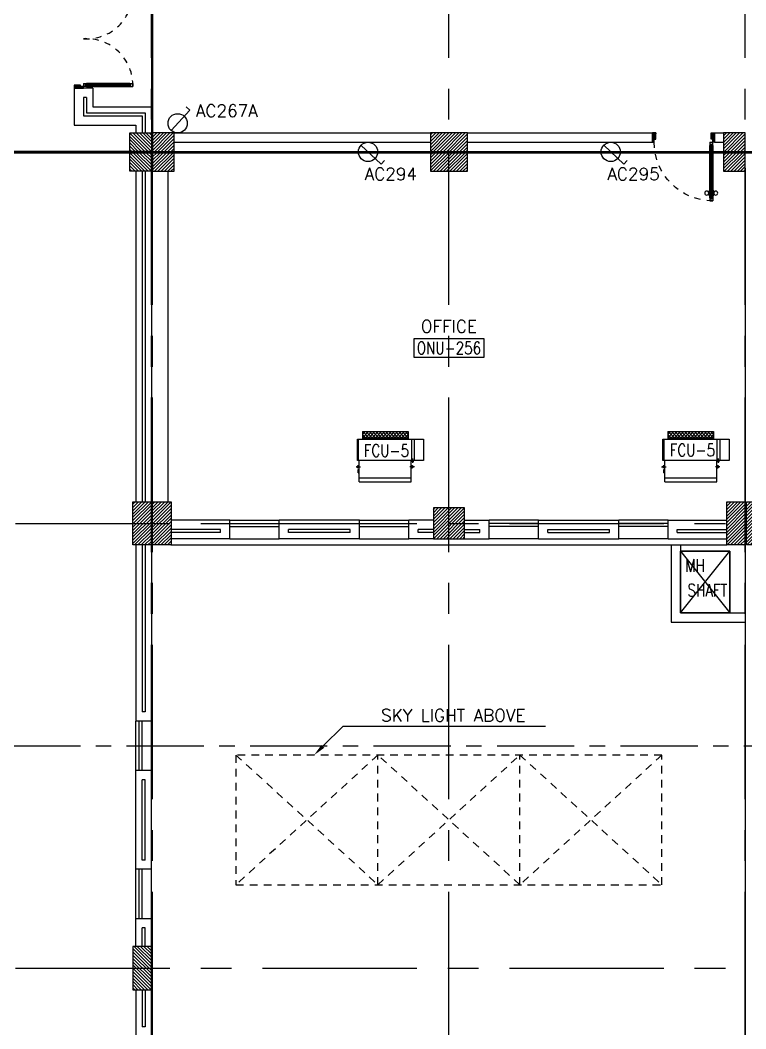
# Model space of a CAD drawing. Extents: x 88808.2 to 88899.2, y 39921.6 to 40001.1.
# Drawn here: x 88849.01 to 88860.76, y 39941.9 to 39958.23 of the extents above; entities that cross this region are included whole.
import ezdxf
from ezdxf.enums import TextEntityAlignment as Align

# ---------------------------------------------------------------- set-up
doc = ezdxf.new("R2010")
doc.units = 0
doc.header["$MEASUREMENT"] = 0
for name, pattern in [('CENTER', [2, 1.25, -0.25, 0.25, -0.25]), ('CENTERX2', [4, 2.5, -0.5, 0.5, -0.5]), ('HIDDEN', [0.375, 0.25, -0.125]), ('HIDDEN2', [0.1875, 0.125, -0.0625])]:
    doc.linetypes.add(name, pattern=pattern)
doc.layers.get('0').update_dxf_attribs({"color": 11, "linetype": 'CONTINUOUS'})
for name, color, linetype in [('AXES', 11, 'CENTERX2'), ('AXES1', 11, 'CENTER'), ('COL', 11, 'CONTINUOUS'), ('DOOR', 11, 'CONTINUOUS'), ('E-SOCKETS', 4, 'CONTINUOUS'), ('EJ', 11, 'CONTINUOUS'), ('FCU', 3, 'CONTINUOUS'), ('HAT', 11, 'CONTINUOUS'), ('HIDDEN', 11, 'HIDDEN2'), ('INSUL', 11, 'CONTINUOUS'), ('RM-BOX', 11, 'CONTINUOUS'), ('RM-IND', 11, 'CONTINUOUS'), ('RM-NAME', 11, 'CONTINUOUS'), ('RM-NO', 11, 'CONTINUOUS'), ('ROOF', 11, 'CONTINUOUS'), ('SHAFT', 11, 'CONTINUOUS'), ('TEXTN', 2, 'CONTINUOUS'), ('WALL', 11, 'CONTINUOUS'), ('WIN', 11, 'CONTINUOUS')]:
    doc.layers.add(name, color=color, linetype=linetype)
doc.styles.add('ROMANS', font='ROMANS.shx', dxfattribs={"width": 0.6})

# ---------------------------------------------------------------- blocks, each defined once
blk = doc.blocks.new('A$C1DFA4FE8')
at = {"layer": 'DOOR', "color": 0, "linetype": 'ByBlock'}
for p, q in [((950, 1656), (800, 1656)), ((800, 1656), (800, 1631)), ((950, 1606), (950, 1656)), ((0, 1631), (0, 1581)), ((0, 1581), (0, 1631)), ((50, 1631), (0, 1631)), ((50, 1581), (0, 1581)), ((30, 1614), (30, 1598)), ((50, 1614), (30, 1614)), ((50, 1598), (30, 1598)), ((50, 1631), (50, 1614)), ((50, 1598), (50, 1581)), ((750, 1614), (750, 1631)), ((750, 1631), (800, 1631)), ((770, 1614), (750, 1614)), ((750, 1581), (750, 1598)), ((750, 1598), (770, 1598)), ((800, 1581), (750, 1581)), ((770, 1598), (770, 1614)), ((800, 1581), (800, 1631)), ((800, 1631), (850, 1631)), ((850, 1631), (850, 1606)), ((850, 1606), (950, 1606)), ((0, 81), (0, 131)), ((0, 131), (0, 81)), ((50, 131), (0, 131)), ((50, 81), (0, 81)), ((30, 98), (30, 114)), ((50, 114), (30, 114)), ((50, 98), (30, 98)), ((50, 114), (50, 131)), ((50, 81), (50, 98)), ((83, 131), (83, 138)), ((173, 138), (83, 138)), ((83, 81), (83, 74)), ((173, 74), (83, 74)), ((95, 138), (95, 147)), ((95, 147), (160, 147)), ((95, 138), (160, 138)), ((95, 74), (95, 65)), ((95, 74), (160, 74)), ((95, 65), (160, 65)), ((160, 138), (160, 147)), ((160, 74), (160, 65)), ((173, 131), (173, 138)), ((173, 81), (173, 74)), ((750, 131), (750, 114)), ((800, 131), (750, 131)), ((750, 114), (770, 114)), ((750, 98), (750, 81)), ((770, 98), (750, 98)), ((750, 81), (800, 81)), ((770, 114), (770, 98)), ((800, 131), (800, 81)), ((800, 56), (800, 81)), ((800, 81), (850, 81)), ((950, 56), (800, 56)), ((850, 106), (950, 106)), ((850, 81), (850, 106)), ((950, 106), (950, 56))]:
    blk.add_line(p, q, dxfattribs=at)
at = {"layer": 'DOOR', "color": 9, "linetype": 'ByBlock'}
for p, q in [((950, 1606), (837, 1656)), ((950, 1606), (910, 1656)), ((950, 1606), (850, 1619)), ((950, 106), (837, 56)), ((950, 106), (850, 93)), ((950, 106), (910, 56))]:
    blk.add_line(p, q, dxfattribs=at)
at = {"layer": 'DOOR', "linetype": 'ByBlock'}
for p, q in [((750, 1631), (50, 1631)), ((750, 1614), (50, 1614)), ((750, 1598), (50, 1598)), ((50, 1581), (750, 1581)), ((50, 131), (750, 131)), ((750, 114), (50, 114)), ((750, 98), (50, 98)), ((750, 81), (50, 81))]:
    blk.add_line(p, q, dxfattribs=at)
at = {"layer": 'DOOR', "color": 0, "linetype": 'ByBlock'}
for centre in [(128, 179), (128, 32)]:
    blk.add_circle(centre, 32.4, dxfattribs=at)
at = {"layer": 'DOOR', "color": 9, "linetype": 'ByBlock'}
for centre, radius, start, end in [((950, 1606), 154, 161.1053, 166.2858), ((950, 1606), 134, 158.1598, 169.28), ((950, 1606), 114, 154.0838, 167.3774), ((950, 1606), 94.4, 148.0182, 180), ((950, 1606), 74.4, 137.7764, 180), ((950, 1606), 54.4, 113.2074, 180), ((950, 1606), 34.4, 90, 180), ((950, 1606), 14.4, 90, 180), ((950, 106), 154, 193.7142, 198.8947), ((950, 106), 134, 190.72, 201.8402), ((950, 106), 114, 192.6226, 205.9162), ((950, 106), 94.4, 180, 211.9818), ((950, 106), 74.4, 180, 222.2236), ((950, 106), 54.4, 180, 246.7926), ((950, 106), 34.4, 180, 270), ((950, 106), 14.4, 180, 270)]:
    blk.add_arc(centre, radius, start, end, dxfattribs=at)
at = {"layer": 'DOOR', "linetype": 'HIDDEN', "ltscale": 0.5}
for centre, start, end in [((752, 1606), 178.0938, 273.7249), ((752, 106), 86.2751, 181.9062)]:
    blk.add_arc(centre, 752, start, end, dxfattribs=at)
blk = doc.blocks.new('C11')
at = {"layer": 'HAT'}
h = blk.add_hatch(dxfattribs=at)
h.set_pattern_fill('ANSI31', color=256, scale=300, style=0)
h.set_pattern_definition([(45, (-248556.182, -75061.005), (-26.5165043, 26.5165043), [])])
h.paths.add_polyline_path([(300, 700), (0, 700), (0, 350), (300, 350)])
h.paths.add_polyline_path([(300, 350), (0, 350), (0, 0), (300, 0)])
at = {"layer": 'COL'}
blk.add_lwpolyline([(300, 700), (300, 0), (0, 0), (0, 700)], close=True, dxfattribs=at)
blk = doc.blocks.new('C7')
at = {"layer": 'HAT'}
h = blk.add_hatch(dxfattribs=at)
h.set_pattern_fill('ANSI31', color=256, scale=300, style=0)
h.set_pattern_definition([(45, (-248876.182, -51411.005), (-26.5165043, 26.5165043), [])])
h.paths.add_polyline_path([(350, 300), (250, 300), (0, 300), (0, 0), (350, 0)])
at = {"layer": 'COL'}
blk.add_lwpolyline([(0, 300), (0, 0), (350, 0), (350, 300)], close=True, dxfattribs=at)
blk = doc.blocks.new('D1000')
at = {"layer": 'DOOR', "color": 7, "linetype": 'ByBlock'}
for p, q in [((0, 0), (-150, 0)), ((-150, 0), (-150, -25)), ((-150, 0), (0, 0)), ((0, -50), (-114, 0)), ((0, -50), (-40, 0)), ((0, -50), (0, 0)), ((-1050, -25), (-1100, -25)), ((-1100, -75), (-1100, -25)), ((-1100, -25), (-1100, -75)), ((-1050, -75), (-1100, -75)), ((-1050, -42), (-1070, -42)), ((-1070, -42), (-1070, -58)), ((-1050, -58), (-1070, -58)), ((-1050, -25), (-1050, -42)), ((-1050, -58), (-1050, -75)), ((-928, -18), (-1018, -18)), ((-1018, -25), (-1018, -18)), ((-1018, -75), (-1018, -82)), ((-928, -82), (-1018, -82)), ((-1005, -9), (-940, -9)), ((-1005, -18), (-1005, -9)), ((-1005, -18), (-940, -18)), ((-1005, -82), (-940, -82)), ((-1005, -82), (-1005, -91)), ((-1005, -91), (-940, -91)), ((-940, -18), (-940, -9)), ((-940, -82), (-940, -91)), ((-928, -25), (-928, -18)), ((-928, -75), (-928, -82)), ((-200, -42), (-200, -25)), ((-200, -25), (-150, -25)), ((-180, -42), (-200, -42)), ((-200, -75), (-200, -58)), ((-200, -58), (-180, -58)), ((-150, -75), (-200, -75)), ((-180, -58), (-180, -42)), ((-150, -75), (-150, -25)), ((-150, -25), (-100, -25)), ((-100, -25), (-100, -50)), ((0, -50), (-100, -37)), ((-100, -50), (0, -50)), ((-150, -975), (-100, -975)), ((-150, -1000), (-150, -975)), ((0, -950), (-114, -1000)), ((-100, -975), (-100, -950)), ((0, -950), (-100, -963)), ((-100, -950), (0, -950)), ((0, -950), (-40, -1000)), ((0, -950), (0, -1000)), ((-150, -1000), (0, -1000)), ((0, -1000), (-150, -1000))]:
    blk.add_line(p, q, dxfattribs=at)
at = {"layer": 'DOOR', "linetype": 'ByBlock'}
for p, q in [((-200, -25), (-1050, -25)), ((-200, -42), (-1050, -42)), ((-200, -58), (-1050, -58)), ((-1050, -75), (-200, -75))]:
    blk.add_line(p, q, dxfattribs=at)
at = {"layer": 'DOOR', "color": 7, "linetype": 'ByBlock'}
for centre in [(-973, 23), (-973, -124)]:
    blk.add_circle(centre, 32.4, dxfattribs=at)
for centre, radius, start, end in [((0, -50), 134, 158.1598, 169.28), ((0, -50), 74.4, 137.7764, 180), ((0, -50), 54.4, 113.2074, 180), ((0, -50), 154, 161.1053, 166.2858), ((0, -50), 114, 154.0838, 167.3774), ((0, -50), 94.4, 148.0182, 180), ((0, -50), 34.4, 90, 180), ((0, -50), 14.4, 90, 180), ((0, -950), 134, 190.72, 201.8402), ((0, -950), 94.4, 180, 211.9818), ((0, -950), 74.4, 180, 222.2236), ((0, -950), 54.4, 180, 246.7926), ((0, -950), 34.4, 180, 270), ((0, -950), 14.4, 180, 270), ((0, -950), 154, 193.7142, 198.8947)]:
    blk.add_arc(centre, radius, start, end, dxfattribs=at)
at = {"layer": 'DOOR', "linetype": 'HIDDEN', "ltscale": 0.5}
blk.add_arc((-149, -24), 951, 180.0434, 269.9667, dxfattribs=at)
blk = doc.blocks.new('C11D')
at = {"layer": 'COL', "linetype": 'ByBlock'}
for p in [(-320, 0), (0, 0)]:
    blk.add_blockref('C11', p, dxfattribs=at)
blk = doc.blocks.new('C5')
at = {"layer": 'HAT', "linetype": 'ByBlock'}
h = blk.add_hatch(dxfattribs=at)
h.set_pattern_fill('ANSI31', color=256, scale=300, style=0)
h.set_pattern_definition([(45, (-223356.182, -51411.005), (-26.516504, 26.516504), [])])
h.paths.add_polyline_path([(300, 300), (0, 300), (0, 0), (300, 0)])
h.paths.add_polyline_path([(600, 300), (300, 300), (300, 0), (600, 0)])
at = {"layer": 'COL'}
blk.add_lwpolyline([(600, 300), (0, 300), (0, 0), (600, 0)], close=True, dxfattribs=at)
blk = doc.blocks.new('COL50')
at = {"layer": 'COL'}
blk.add_lwpolyline([(-250, 250), (-250, -250), (250, -250), (250, 250)], close=True, dxfattribs=at)
blk = doc.blocks.new('*X48')
at = {"color": 0}
for p, q in [((61359, 139901), (61808, 140350)), ((61359, 139954), (61755, 140350)), ((61359, 140007), (61702, 140350)), ((61359, 140060), (61649, 140350)), ((61359, 140113), (61596, 140350)), ((61359, 140166), (61543, 140350)), ((61359, 140219), (61490, 140350)), ((61359, 140272), (61437, 140350)), ((61359, 140325), (61384, 140350)), ((61361, 139850), (61859, 140348)), ((61414, 139850), (61859, 140295)), ((61467, 139850), (61859, 140242)), ((61520, 139850), (61859, 140189)), ((61573, 139850), (61859, 140136)), ((61626, 139850), (61859, 140083)), ((61679, 139850), (61859, 140030)), ((61732, 139850), (61859, 139977)), ((61785, 139850), (61859, 139924)), ((61838, 139850), (61859, 139871))]:
    blk.add_line(p, q, dxfattribs=at)
blk = doc.blocks.new('RM1')
at = {"layer": 'RM-BOX'}
blk.add_lwpolyline([(570, -200), (-570, -200), (-570, -500), (570, -500)], close=True, dxfattribs=at)
at = {"layer": 'RM-NAME', "style": 'ROMANS'}
for tag, p in [('ROOMNAME1', (0, 324)), ('ROOMNAME2', (0, 0))]:
    blk.add_attdef(tag, text='', height=200, dxfattribs=at).set_placement(p, align=Align.MIDDLE)
at = {"layer": 'RM-NO', "style": 'ROMANS', "width": 0.8}
blk.add_attdef('ROOMNO', text='', height=200, dxfattribs=at).set_placement((0, -350), align=Align.MIDDLE)
blk = doc.blocks.new('*X193')
at = {"color": 0}
for p, q in [((16890, -2467), (16943, -2414)), ((16890, -2520), (16990, -2420)), ((16990, -2512), (16892, -2414)), ((16990, -2459), (16945, -2414)), ((16990, -2565), (16890, -2465)), ((16890, -2573), (16990, -2473)), ((16990, -2619), (16890, -2519)), ((16890, -2626), (16990, -2526)), ((16990, -2672), (16890, -2572)), ((16890, -2679), (16990, -2579)), ((16990, -2725), (16890, -2625)), ((16890, -2732), (16990, -2632)), ((16990, -2778), (16890, -2678)), ((16890, -2785), (16990, -2685)), ((16990, -2831), (16890, -2731)), ((16890, -2838), (16990, -2738)), ((16990, -2884), (16890, -2784)), ((16890, -2891), (16990, -2791)), ((16990, -2937), (16890, -2837)), ((16890, -2944), (16990, -2844)), ((16990, -2990), (16890, -2890)), ((16890, -2997), (16990, -2897)), ((16990, -3043), (16890, -2943)), ((16890, -3050), (16990, -2950)), ((16990, -3096), (16890, -2996)), ((16890, -3103), (16990, -3003)), ((16990, -3149), (16890, -3049)), ((16944, -3155), (16890, -3102)), ((16892, -3155), (16990, -3056)), ((16945, -3155), (16990, -3109))]:
    blk.add_line(p, q, dxfattribs=at)

msp = doc.modelspace()

# ---------------------------------------------------------------- linework, layer by layer
at = {"layer": 'AXES'}
for p, q in [((88855.9503, 39921.6153), (88855.9503, 40000.4279)), ((88851.1303, 39921.6153), (88851.1303, 40000.0779)), ((88851.1503, 39921.6153), (88851.1503, 40000.0779)), ((88860.7503, 39921.6153), (88860.7503, 40000.0779)), ((88809.2803, 39956.0996), (88876.9703, 39956.0996)), ((88809.2803, 39956.0796), (88876.9703, 39956.0796)), ((88808.9303, 39950.0796), (88876.9703, 39950.0796)), ((88808.9303, 39942.8796), (88876.9703, 39942.8796))]:
    msp.add_line(p, q, dxfattribs=at)
at = {"layer": 'AXES1'}
msp.add_line((88818.7303, 39946.4796), (88876.9703, 39946.4796), dxfattribs=at)
at = {"layer": 'DOOR', "color": 0, "linetype": 'Continuous'}
msp.add_line((88851.4503, 39949.7296), (88860.4503, 39949.7296), dxfattribs=at)
at = {"layer": 'E-SOCKETS'}
for p, q in [((88851.4501, 39956.4414), (88851.7552, 39956.7693)), ((88851.7552, 39956.7693), (88851.6967, 39956.8238)), ((88854.5262, 39956.1998), (88854.854, 39955.8946)), ((88858.4578, 39956.1998), (88858.7856, 39955.8946)), ((88854.854, 39955.8946), (88854.9085, 39955.9531)), ((88858.7856, 39955.8946), (88858.8401, 39955.9531))]:
    msp.add_line(p, q, dxfattribs=at)
for centre in [(88851.5565, 39956.5558), (88854.6405, 39956.0933), (88858.5721, 39956.0933)]:
    msp.add_circle(centre, 0.1562, dxfattribs=at)
at = {"layer": 'EJ', "color": 8}
for p, q in [((88818.4803, 39956.0996), (88893.7957, 39956.0996)), ((88818.4803, 39956.0796), (88893.7957, 39956.0796))]:
    msp.add_line(p, q, dxfattribs=at)
at = {"layer": 'EJ'}
msp.add_line((88860.7503, 39955.8296), (88860.7503, 39950.4296), dxfattribs=at)
at = {"layer": 'FCU', "color": 3}
for p, q in [((88854.5481, 39951.5651), (88855.2895, 39951.5651)), ((88854.5481, 39951.5651), (88854.5481, 39951.4429)), ((88855.2895, 39951.5651), (88855.2895, 39951.4429)), ((88859.4973, 39951.5651), (88859.4973, 39951.4429)), ((88859.4973, 39951.5651), (88860.2386, 39951.5651)), ((88860.2386, 39951.5651), (88860.2386, 39951.4429)), ((88854.4884, 39951.1), (88854.4884, 39951.4429)), ((88854.5481, 39951.4651), (88855.2895, 39951.4651)), ((88855.3492, 39951.1), (88855.3492, 39951.4429)), ((88855.3879, 39951.4429), (88855.5403, 39951.4429)), ((88855.5403, 39951.4429), (88855.5403, 39951.1)), ((88859.4375, 39951.1), (88859.4375, 39951.4429)), ((88859.4973, 39951.4651), (88860.2386, 39951.4651)), ((88860.2983, 39951.1), (88860.2983, 39951.4429)), ((88860.337, 39951.4429), (88860.4894, 39951.4429)), ((88860.4894, 39951.4429), (88860.4894, 39951.1)), ((88854.4466, 39950.996), (88854.5193, 39950.996)), ((88854.4665, 39950.986), (88854.4665, 39951.006)), ((88854.4665, 39951.006), (88854.4965, 39951.006)), ((88854.4815, 39950.9753), (88854.4815, 39951.023)), ((88855.391, 39950.996), (88855.3183, 39950.996)), ((88855.371, 39951.006), (88855.341, 39951.006)), ((88855.356, 39950.9662), (88855.356, 39951.023)), ((88855.3564, 39951.075), (88855.3564, 39951.1)), ((88855.3764, 39951.075), (88855.3564, 39951.075)), ((88855.3664, 39951.0589), (88855.3664, 39951.1272)), ((88855.371, 39950.986), (88855.371, 39951.006)), ((88855.3764, 39951.075), (88855.3764, 39951.1)), ((88855.5403, 39951.1), (88855.3879, 39951.1)), ((88859.3957, 39950.996), (88859.4684, 39950.996)), ((88859.4157, 39951.006), (88859.4457, 39951.006)), ((88859.4157, 39950.986), (88859.4157, 39951.006)), ((88859.4307, 39950.9753), (88859.4307, 39951.023)), ((88860.3401, 39950.996), (88860.2674, 39950.996)), ((88860.3202, 39951.006), (88860.2902, 39951.006)), ((88860.3052, 39950.9662), (88860.3052, 39951.023)), ((88860.3056, 39951.075), (88860.3056, 39951.1)), ((88860.3256, 39951.075), (88860.3056, 39951.075)), ((88860.3156, 39951.0589), (88860.3156, 39951.1272)), ((88860.3202, 39950.986), (88860.3202, 39951.006)), ((88860.3256, 39951.075), (88860.3256, 39951.1)), ((88860.4894, 39951.1), (88860.337, 39951.1)), ((88854.4665, 39950.986), (88854.4965, 39950.986)), ((88854.4815, 39950.9505), (88854.4965, 39950.9505)), ((88854.4815, 39950.8955), (88854.4815, 39950.9505)), ((88854.4815, 39950.8955), (88854.4965, 39950.8955)), ((88855.371, 39950.986), (88855.341, 39950.986)), ((88859.4157, 39950.986), (88859.4457, 39950.986)), ((88859.4307, 39950.8955), (88859.4307, 39950.9505)), ((88859.4307, 39950.9505), (88859.4457, 39950.9505)), ((88859.4307, 39950.8955), (88859.4457, 39950.8955)), ((88860.3202, 39950.986), (88860.2902, 39950.986)), ((88854.4965, 39950.8142), (88855.341, 39950.8142)), ((88859.4457, 39950.8142), (88860.2902, 39950.8142))]:
    msp.add_line(p, q, dxfattribs=at)
at = {"layer": 'FCU', "color": 6}
for p, q in [((88854.468, 39951.1), (88854.468, 39951.4429)), ((88854.468, 39951.4429), (88855.3879, 39951.4429)), ((88855.3879, 39951.4429), (88855.3879, 39951.1)), ((88859.4171, 39951.4429), (88860.337, 39951.4429)), ((88859.4171, 39951.1), (88859.4171, 39951.4429)), ((88860.337, 39951.4429), (88860.337, 39951.1)), ((88855.3879, 39951.1), (88854.468, 39951.1)), ((88854.4965, 39950.7539), (88854.4965, 39951.1)), ((88855.341, 39950.7539), (88855.341, 39951.1)), ((88860.337, 39951.1), (88859.4171, 39951.1)), ((88859.4457, 39950.7539), (88859.4457, 39951.1)), ((88860.2902, 39950.7539), (88860.2902, 39951.1)), ((88854.4965, 39950.7539), (88855.341, 39950.7539)), ((88859.4457, 39950.7539), (88860.2902, 39950.7539))]:
    msp.add_line(p, q, dxfattribs=at)
at = {"layer": 'HIDDEN'}
for p, q in [((88852.5003, 39946.3296), (88854.8003, 39944.2296)), ((88854.8003, 39946.3296), (88852.5003, 39944.2296)), ((88852.5003, 39946.3296), (88852.5003, 39944.2296)), ((88859.4003, 39946.3296), (88852.5003, 39946.3296)), ((88854.8003, 39944.2296), (88854.8003, 39946.3296)), ((88854.8003, 39944.2296), (88854.8003, 39946.3296)), ((88854.8003, 39944.2296), (88857.1003, 39946.3296)), ((88857.1003, 39944.2296), (88854.8003, 39946.3296)), ((88857.1003, 39944.2296), (88857.1003, 39946.3296)), ((88857.1003, 39944.2296), (88857.1003, 39946.3296)), ((88857.1003, 39946.3296), (88859.4003, 39944.2296)), ((88859.4003, 39946.3296), (88857.1003, 39944.2296)), ((88859.4003, 39944.2296), (88859.4003, 39946.3296)), ((88852.5003, 39944.2296), (88859.4003, 39944.2296))]:
    msp.add_line(p, q, dxfattribs=at)
at = {"layer": 'INSUL'}
for p, q in [((88850.08, 39956.9746), (88850.03, 39956.9746)), ((88850.03, 39956.9746), (88850.03, 39956.6746)), ((88850.08, 39956.9746), (88850.08, 39956.7246)), ((88850.08, 39956.7246), (88851.0303, 39956.7246)), ((88851.0303, 39956.7246), (88851.0303, 39956.3996)), ((88850.03, 39956.6746), (88850.9803, 39956.6746)), ((88850.9803, 39956.6746), (88850.9803, 39956.3996)), ((88850.9803, 39955.7796), (88850.9803, 39950.4296)), ((88851.0303, 39955.7796), (88851.0303, 39950.4296)), ((88852.2503, 39949.9796), (88851.4503, 39949.9796)), ((88852.2503, 39949.9296), (88851.4503, 39949.9296)), ((88852.2503, 39949.9296), (88852.2503, 39949.9796)), ((88854.3503, 39949.9796), (88853.3503, 39949.9796)), ((88853.3503, 39949.9296), (88853.3503, 39949.9796)), ((88854.3503, 39949.9296), (88853.3503, 39949.9296)), ((88854.3503, 39949.9296), (88854.3503, 39949.9796)), ((88855.7003, 39949.9796), (88855.4503, 39949.9796)), ((88855.4503, 39949.9296), (88855.4503, 39949.9796)), ((88855.7003, 39949.9296), (88855.4503, 39949.9296)), ((88856.2003, 39949.9796), (88856.4503, 39949.9796)), ((88856.2003, 39949.9296), (88856.4503, 39949.9296)), ((88856.4503, 39949.9296), (88856.4503, 39949.9796)), ((88857.5503, 39949.9296), (88857.5503, 39949.9796)), ((88857.5503, 39949.9796), (88858.5503, 39949.9796)), ((88857.5503, 39949.9296), (88858.5503, 39949.9296)), ((88858.5503, 39949.9296), (88858.5503, 39949.9796)), ((88859.6503, 39949.9296), (88859.6503, 39949.9796)), ((88859.6503, 39949.9796), (88860.4503, 39949.9796)), ((88859.6503, 39949.9296), (88860.4503, 39949.9296)), ((88850.9803, 39949.7296), (88850.9803, 39947.0296)), ((88851.0303, 39949.7296), (88851.0303, 39947.0296)), ((88851.0303, 39947.0296), (88850.9803, 39947.0296)), ((88850.9803, 39944.6296), (88850.9803, 39945.9296)), ((88851.0303, 39945.9296), (88850.9803, 39945.9296)), ((88851.0303, 39944.6296), (88851.0303, 39945.9296)), ((88851.0303, 39944.6296), (88850.9803, 39944.6296)), ((88850.9803, 39943.2296), (88850.9803, 39943.5296)), ((88851.0303, 39943.5296), (88850.9803, 39943.5296)), ((88851.0303, 39943.2296), (88851.0303, 39943.5296)), ((88850.9803, 39942.5296), (88850.9803, 39941.9296)), ((88851.0303, 39942.5296), (88851.0303, 39941.9296)), ((88851.0303, 39941.9296), (88850.9803, 39941.9296))]:
    msp.add_line(p, q, dxfattribs=at)
at = {"layer": 'RM-IND'}
for p, q in [((88853.9093, 39946.4706), (88854.2378, 39946.7975)), ((88854.2378, 39946.7975), (88854.7507, 39946.7975)), ((88854.7507, 39946.7975), (88857.5174, 39946.7975))]:
    msp.add_line(p, q, dxfattribs=at)
msp.add_solid([(88853.9328, 39946.447), (88853.8858, 39946.4943), (88853.7676, 39946.3296)], dxfattribs=at)
at = {"layer": 'ROOF', "color": 8}
for p, q in [((88851.1303, 39959.3996), (88851.1303, 39956.3996)), ((88851.1503, 39959.3996), (88851.1503, 39956.3996))]:
    msp.add_line(p, q, dxfattribs=at)
at = {"layer": 'ROOF'}
for p, q in [((88851.1303, 39956.9496), (88851.1303, 39956.0996)), ((88851.1303, 39956.0996), (88818.4803, 39956.0996)), ((88851.1303, 39956.0796), (88818.4803, 39956.0796)), ((88860.7503, 39949.7296), (88860.7503, 39936.0796))]:
    msp.add_line(p, q, dxfattribs=at)
at = {"layer": 'SHAFT', "linetype": 'ByBlock'}
for p, q in [((88859.7003, 39949.6296), (88860.5003, 39948.6296)), ((88859.7003, 39948.6296), (88860.5003, 39949.6296))]:
    msp.add_line(p, q, dxfattribs=at)
at = {"layer": 'SHAFT', "color": 7, "linetype": 'Continuous'}
for points in [[(88859.5503, 39949.7296), (88859.5503, 39948.4796), (88860.7503, 39948.4796)], [(88859.7003, 39949.7296), (88859.7003, 39948.6296), (88860.7503, 39948.6296)]]:
    msp.add_lwpolyline(points, dxfattribs=at)
at = {"layer": 'SHAFT', "color": 97, "linetype": 'ByBlock'}
msp.add_lwpolyline([(88859.7003, 39949.6296), (88860.5003, 39949.6296), (88860.5003, 39948.6296), (88859.7003, 39948.6296)], close=True, dxfattribs=at)
at = {"layer": 'SHAFT', "color": 97, "linetype": 'ByBlock', "ltscale": 0.3}
msp.add_lwpolyline([(88859.7003, 39948.6296), (88860.5003, 39948.6296), (88860.5003, 39949.6296), (88859.7003, 39949.6296)], close=True, dxfattribs=at)
at = {"layer": 'SHAFT', "linetype": 'ByBlock'}
msp.add_lwpolyline([(88859.7003, 39949.6296), (88860.5003, 39949.6296), (88860.5003, 39948.6296), (88859.7003, 39948.6296)], close=True, dxfattribs=at)
at = {"layer": 'WALL'}
for p, q in [((88850.18, 39957.1246), (88849.88, 39957.1246)), ((88849.88, 39957.1246), (88849.88, 39956.5246)), ((88850.18, 39957.1246), (88850.18, 39956.8246)), ((88850.18, 39956.8246), (88851.1303, 39956.8246)), ((88851.1303, 39956.8246), (88851.1303, 39956.3996)), ((88849.88, 39956.5246), (88850.8803, 39956.5246)), ((88850.8803, 39956.5246), (88850.8803, 39956.3996)), ((88851.5003, 39956.3996), (88855.6526, 39956.3996)), ((88856.2526, 39956.3996), (88859.2503, 39956.3996)), ((88859.2503, 39956.2496), (88859.2503, 39956.3996)), ((88860.2503, 39956.2496), (88860.2503, 39956.3996)), ((88860.2503, 39956.3996), (88860.4003, 39956.3996)), ((88851.5003, 39956.2496), (88855.6526, 39956.2496)), ((88856.2526, 39956.2496), (88859.2503, 39956.2496)), ((88860.2503, 39956.2496), (88860.4003, 39956.2496)), ((88850.8803, 39955.7796), (88850.8803, 39950.4296)), ((88851.1303, 39955.7796), (88851.1303, 39950.4296)), ((88851.4003, 39950.4296), (88851.4003, 39955.7796)), ((88852.4003, 39950.1296), (88851.4503, 39950.1296)), ((88852.4003, 39949.8296), (88852.4003, 39950.1296)), ((88854.5003, 39950.1296), (88853.2003, 39950.1296)), ((88853.2003, 39949.8296), (88853.2003, 39950.1296)), ((88854.5003, 39949.8296), (88854.5003, 39950.1296)), ((88855.7003, 39950.1296), (88855.3003, 39950.1296)), ((88855.3003, 39949.8296), (88855.3003, 39950.1296)), ((88856.2003, 39950.1296), (88856.6003, 39950.1296)), ((88856.6003, 39949.8296), (88856.6003, 39950.1296)), ((88857.4003, 39949.8296), (88857.4003, 39950.1296)), ((88857.4003, 39950.1296), (88858.7003, 39950.1296)), ((88858.7003, 39949.8296), (88858.7003, 39950.1296)), ((88859.5003, 39949.8296), (88859.5003, 39950.1296)), ((88859.5003, 39950.1296), (88860.4503, 39950.1296)), ((88850.8803, 39949.7296), (88850.8803, 39946.8796)), ((88851.1303, 39949.7296), (88851.1303, 39946.8796)), ((88852.4003, 39949.8296), (88851.4503, 39949.8296)), ((88854.5003, 39949.8296), (88853.2003, 39949.8296)), ((88855.7003, 39949.8296), (88855.3003, 39949.8296)), ((88856.2003, 39949.8296), (88856.6003, 39949.8296)), ((88857.4003, 39949.8296), (88858.7003, 39949.8296)), ((88859.5003, 39949.8296), (88860.4503, 39949.8296)), ((88851.1303, 39946.8796), (88850.8803, 39946.8796)), ((88851.1303, 39946.0796), (88850.8803, 39946.0796)), ((88850.8803, 39944.4796), (88850.8803, 39946.0796)), ((88851.1303, 39944.4796), (88851.1303, 39946.0796)), ((88851.1303, 39944.4796), (88850.8803, 39944.4796)), ((88850.8803, 39943.2296), (88850.8803, 39943.6796)), ((88851.1303, 39943.6796), (88850.8803, 39943.6796)), ((88851.1303, 39943.2296), (88851.1303, 39943.6796)), ((88850.8803, 39942.5238), (88850.8803, 39941.7421)), ((88851.1303, 39942.5296), (88851.1303, 39941.7421))]:
    msp.add_line(p, q, dxfattribs=at)
at = {"layer": 'WIN'}
for p, q in [((88852.4003, 39950.1296), (88853.2003, 39950.1296)), ((88852.4003, 39950.0796), (88853.2003, 39950.0796)), ((88852.4003, 39950.0296), (88853.2003, 39950.0296)), ((88854.5003, 39950.1296), (88855.3003, 39950.1296)), ((88854.5003, 39950.0796), (88855.3003, 39950.0796)), ((88854.5003, 39950.0296), (88855.3003, 39950.0296)), ((88857.4003, 39950.1296), (88856.6003, 39950.1296)), ((88857.4003, 39950.0796), (88856.6003, 39950.0796)), ((88857.4003, 39950.0296), (88856.6003, 39950.0296)), ((88859.5003, 39950.1296), (88858.7003, 39950.1296)), ((88859.5003, 39950.0796), (88858.7003, 39950.0796)), ((88859.5003, 39950.0296), (88858.7003, 39950.0296)), ((88852.4003, 39949.8296), (88853.2003, 39949.8296)), ((88854.5003, 39949.8296), (88855.3003, 39949.8296)), ((88857.4003, 39949.8296), (88856.6003, 39949.8296)), ((88859.5003, 39949.8296), (88858.7003, 39949.8296)), ((88850.8803, 39946.0796), (88850.8803, 39946.8796)), ((88850.9303, 39946.0796), (88850.9303, 39946.8796)), ((88850.9803, 39946.0796), (88850.9803, 39946.8796)), ((88851.1303, 39946.0796), (88851.1303, 39946.8796)), ((88850.8803, 39943.6796), (88850.8803, 39944.4796)), ((88850.9303, 39943.6796), (88850.9303, 39944.4796)), ((88850.9803, 39943.6796), (88850.9803, 39944.4796)), ((88851.1303, 39943.6796), (88851.1303, 39944.4796))]:
    msp.add_line(p, q, dxfattribs=at)

# ---------------------------------------------------------------- block references
at = {"layer": 'COL', "linetype": 'ByBlock', "xscale": -0.001, "yscale": 0.001, "zscale": 0.001}
for name, p in [('C7', (88851.1303, 39956.0996)), ('C7', (88851.1303, 39955.7796)), ('C11', (88851.1303, 39942.5296))]:
    msp.add_blockref(name, p, dxfattribs=at)
at = {"layer": 'COL', "xscale": 0.001, "yscale": 0.001, "zscale": 0.001}
for name, p in [('C7', (88851.1503, 39956.0996)), ('C5', (88855.6526, 39956.0996)), ('C7', (88860.4003, 39956.0996)), ('C7', (88851.1503, 39955.7796)), ('C5', (88855.6526, 39955.7796)), ('C7', (88860.4003, 39955.7796)), ('C11', (88850.8303, 39949.7296)), ('C11', (88851.1503, 39949.7296)), ('C11D', (88860.7703, 39949.7296)), ('COL50', (88855.9503, 39950.0796))]:
    msp.add_blockref(name, p, dxfattribs=at)
at = {"layer": 'DOOR', "color": 0, "linetype": 'ByBlock', "xscale": 0.001, "yscale": 0.001, "zscale": 0.001, "rotation": 180}
msp.add_blockref('A$C1DFA4FE8', (88850.8307, 39958.7805), dxfattribs=at)
at = {"layer": 'DOOR', "color": 0, "linetype": 'Continuous', "xscale": -0.001, "yscale": 0.001, "zscale": 0.001, "rotation": 270}
msp.add_blockref('D1000', (88860.2503, 39956.3996), dxfattribs=at)
at = {"layer": 'FCU', "color": 11, "xscale": -0.001000002026557922, "yscale": 0.001000002026557922, "zscale": 0.001, "rotation": 270}
for p in [(88857.7031, 39934.5746), (88862.6522, 39934.5746)]:
    msp.add_blockref('*X193', p, dxfattribs=at)
at = {"layer": 'HAT', "xscale": 0.001, "yscale": 0.001, "zscale": 0.001}
msp.add_blockref('*X48', (88794.341, 39809.9798), dxfattribs=at)
at = {"layer": 'RM-NO', "xscale": 0.001, "yscale": 0.001, "zscale": 0.001}
msp.add_blockref('RM1', (88855.9503, 39953.2682), dxfattribs=at).add_auto_attribs({'ROOMNO': 'ONU-256', 'ROOMNAME2': 'OFFICE'})

# ---------------------------------------------------------------- texts
at = {"layer": 'E-SOCKETS', "style": 'ROMANS'}
for s, p in [('AC267A', (88851.8511, 39956.6584)), ('AC294', (88854.5854, 39955.6366)), ('AC295', (88858.517, 39955.6366))]:
    msp.add_text(s, height=0.2, dxfattribs=at).set_placement(p)
at = {"layer": 'RM-NAME', "style": 'ROMANS'}
msp.add_text('SKY LIGHT ABOVE', height=0.2, dxfattribs=at).set_placement((88854.8507, 39946.9725), align=Align.MIDDLE_LEFT)
at = {"layer": 'SHAFT', "color": 97, "style": 'ROMANS', "width": 0.8}
for s, p in [('MH', (88859.937, 39949.3978)), ('SHAFT', (88860.138, 39948.9978))]:
    msp.add_text(s, height=0.2, dxfattribs=at).set_placement(p, align=Align.MIDDLE)
at = {"layer": 'TEXTN', "style": 'ROMANS', "width": 0.8}
for p in [(88854.5713, 39951.1586), (88859.5278, 39951.1658)]:
    msp.add_text('FCU-5', height=0.2, dxfattribs=at).set_placement(p)

doc.saveas('drawing.dxf')
